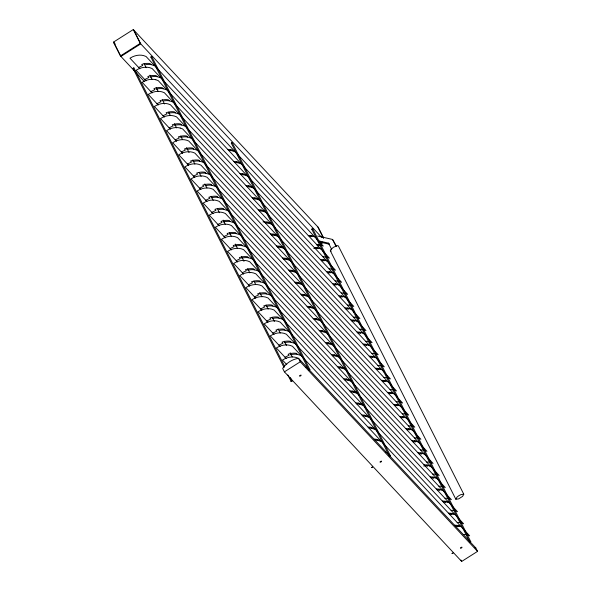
<?xml version="1.0" encoding="UTF-8"?>
<svg xmlns="http://www.w3.org/2000/svg" width="591" height="591" viewBox="0 0 591 591"><rect width="100%" height="100%" fill="white"/><g stroke="black" fill="none" stroke-linecap="round" stroke-linejoin="round"><path stroke-width="0.89" d="M330.369 250.865L330.421 250.008L333.376 247.319L337.291 245.649L338.303 245.826L463.772 494.209L462.62 496.359L458.653 498.878L455.838 499.247L330.369 250.865L331.388 251.042M455.838 499.247L456.991 497.097L458.845 495.701L460.958 494.578L463.772 494.209M151.769 56.618L150.86 57.098L151.754 56.581L309.891 369.641L309.44 370.106L309.012 370.202L150.912 57.157M231.303 143.133L232.197 142.616L390.341 455.683L389.89 456.141L389.454 456.237L231.317 143.177L232.197 142.616M311.752 229.175L312.646 228.651L470.783 541.718L470.333 542.176L469.904 542.272L311.76 229.212L312.646 228.651M292.057 381.01L291.149 381.49L292.057 381.01L290.38 377.671M309.012 370.202L309.891 369.641M133.573 68.297L133.906 67.906L133.012 68.423L284.086 367.521M144.226 81.388L120.431 55.931L113.457 42.131L133.293 29.55L318.268 227.38L323.595 237.937M120.431 55.931L140.259 43.35L321.607 237.294M317.131 245.509L318.652 244.541M320.943 243.086L322.464 242.118M313.799 248.442L315.321 247.474M317.611 246.019L322.952 242.635M284.404 371.857L300.272 361.795L477.543 551.381L461.674 561.45L284.404 371.857L282.661 368.407A20.153 16.193 -43.1 0 1 298.529 358.345L475.799 547.931L477.543 551.381M138.641 67.463L142.712 65.468L141.751 64.434A17.627 14.169 -43.1 0 1 150.04 63.562L151.001 64.589L154.724 65.764M144.736 79.534L148.814 77.539L147.846 76.512A17.627 14.169 -43.1 0 1 156.135 75.633L157.103 76.667L160.818 77.835M150.838 91.612L154.908 89.618L153.948 88.584A17.627 14.169 -43.1 0 1 162.237 87.712L163.197 88.739L166.921 89.913M156.933 103.684L161.011 101.689L160.043 100.662A17.627 14.169 -43.1 0 1 168.339 99.783L169.299 100.817L173.023 101.984M163.035 115.762L167.105 113.76L166.145 112.733A17.627 14.169 -43.1 0 1 174.434 111.854L175.401 112.888L179.117 114.063M169.137 127.833L173.207 125.839L172.247 124.804A17.627 14.169 -43.1 0 1 180.536 123.933L181.496 124.96L185.219 126.134M175.231 139.904L179.309 137.91L178.342 136.883A17.627 14.169 -43.1 0 1 186.63 136.004L187.598 137.038L191.314 138.205M181.334 151.983L185.404 149.988L184.444 148.954A17.627 14.169 -43.1 0 1 192.732 148.082L193.693 149.109L197.416 150.284M187.428 164.054L191.506 162.06L190.538 161.033A17.627 14.169 -43.1 0 1 198.835 160.154L199.795 161.188L203.518 162.355M193.53 176.133L197.601 174.131L196.64 173.104A17.627 14.169 -43.1 0 1 204.929 172.225L205.897 173.259L209.613 174.434M199.632 188.204L203.703 186.209L202.743 185.175A17.627 14.169 -43.1 0 1 211.031 184.303L211.992 185.33L215.715 186.505M205.727 200.275L209.805 198.28L208.837 197.254A17.627 14.169 -43.1 0 1 217.126 196.375L218.094 197.409L221.81 198.576M211.829 212.354L215.9 210.359L214.939 209.325A17.627 14.169 -43.1 0 1 223.228 208.453L224.188 209.48L227.912 210.655M217.924 224.425L222.002 222.43L221.034 221.403A17.627 14.169 -43.1 0 1 229.33 220.524L230.291 221.559L234.014 222.726M224.026 236.503L228.096 234.501L227.136 233.475A17.627 14.169 -43.1 0 1 235.425 232.595L236.393 233.63L240.109 234.804M230.128 248.575L234.199 246.58L233.238 245.546A17.627 14.169 -43.1 0 1 241.527 244.674L242.487 245.701L246.211 246.875M236.223 260.646L240.301 258.651L239.333 257.624A17.627 14.169 -43.1 0 1 247.622 256.745L248.589 257.779L252.305 258.947M242.325 272.724L246.395 270.73L245.435 269.695A17.627 14.169 -43.1 0 1 253.724 268.824L254.684 269.851L258.407 271.025M248.419 284.796L252.497 282.801L251.53 281.774A17.627 14.169 -43.1 0 1 259.826 280.895L260.786 281.929L264.509 283.096M254.522 296.874L258.592 294.872L257.632 293.845A17.627 14.169 -43.1 0 1 265.92 292.966L266.888 294L270.604 295.175M260.616 308.945L264.694 306.951L263.734 305.916A17.627 14.169 -43.1 0 1 272.023 305.045L272.983 306.072L276.706 307.246M266.718 321.016L270.796 319.022L269.828 317.995A17.627 14.169 -43.1 0 1 278.117 317.116L279.085 318.15L282.801 319.317M272.82 333.095L276.891 331.1L275.931 330.066A17.627 14.169 -43.1 0 1 284.219 329.194L285.18 330.221L288.903 331.396M278.915 345.166L282.993 343.172L282.025 342.145A17.627 14.169 -43.1 0 1 290.321 341.266L291.282 342.3L295.005 343.467M285.017 357.245L289.088 355.243L288.127 354.216A17.627 14.169 -43.1 0 1 296.416 353.337L297.384 354.371L301.1 355.546M254.64 298.233L251.951 299.674L261.872 310.282M470.783 541.718L469.904 542.272M356.188 392.254L351.135 390.924A17.612 14.154 -43.1 0 0 349.769 390.895M357.149 393.281L352.096 391.959A17.612 14.154 -43.1 0 0 350.729 391.922M227.786 149.412A17.627 14.169 -43.1 0 1 230.483 149.597L234.206 150.771M228.754 150.439A17.627 14.169 -43.1 0 1 231.45 150.624L235.166 151.798M233.888 161.483A17.627 14.169 -43.1 0 1 236.585 161.668L240.308 162.843M234.849 162.51A17.627 14.169 -43.1 0 1 237.545 162.702L241.268 163.877M239.983 173.555A17.627 14.169 -43.1 0 1 242.687 173.747L246.403 174.921M240.951 174.589A17.627 14.169 -43.1 0 1 243.647 174.773L247.37 175.948M246.085 185.633A17.627 14.169 -43.1 0 1 248.781 185.818L252.505 186.992M247.045 186.66A17.627 14.169 -43.1 0 1 249.749 186.852L253.465 188.027M252.187 197.704A17.627 14.169 -43.1 0 1 254.884 197.896L258.599 199.064M253.147 198.739A17.627 14.169 -43.1 0 1 255.844 198.923L259.567 200.098M258.282 209.783A17.627 14.169 -43.1 0 1 260.978 209.968L264.702 211.142M259.25 210.81A17.627 14.169 -43.1 0 1 261.946 210.994L265.662 212.169M262.995 221.943A17.627 14.169 -43.1 0 1 267.08 222.039L270.796 223.213M265.344 222.881A17.627 14.169 -43.1 0 1 268.041 223.073L271.764 224.248M314.648 236.806L310.932 235.632L311.9 236.666A17.604 14.147 -43.1 0 0 309.204 236.474M270.479 233.925A17.627 14.169 -43.1 0 1 273.175 234.117L276.898 235.292M271.446 234.959A17.627 14.169 -43.1 0 1 274.143 235.144L277.859 236.319M320.75 248.877L317.035 247.71L317.995 248.737A17.604 14.147 -43.1 0 0 315.298 248.552M276.581 246.004A17.627 14.169 -43.1 0 1 279.277 246.188L283 247.363M277.541 247.031A17.627 14.169 -43.1 0 1 280.237 247.223L283.961 248.397M282.683 258.075A17.627 14.169 -43.1 0 1 285.379 258.267L289.095 259.434M283.643 259.109A17.627 14.169 -43.1 0 1 286.34 259.294L290.063 260.468M288.777 270.153A17.627 14.169 -43.1 0 1 291.474 270.338L295.197 271.513M289.745 271.18A17.627 14.169 -43.1 0 1 292.442 271.365L296.157 272.54M294.879 282.225A17.627 14.169 -43.1 0 1 297.576 282.409L301.292 283.584M295.84 283.252A17.627 14.169 -43.1 0 1 298.536 283.444L302.26 284.618M345.144 297.177L341.428 296.002L342.388 297.037A17.604 14.147 -43.1 0 0 339.699 296.845M300.974 294.296A17.627 14.169 -43.1 0 1 303.671 294.488L307.394 295.663M301.942 295.33A17.627 14.169 -43.1 0 1 304.638 295.515L308.354 296.689M307.076 306.374A17.627 14.169 -43.1 0 1 309.773 306.559L313.496 307.734M308.037 307.401A17.627 14.169 -43.1 0 1 310.733 307.593L314.456 308.768M313.171 318.446A17.627 14.169 -43.1 0 1 315.875 318.638L319.591 319.805M314.139 319.48A17.627 14.169 -43.1 0 1 316.835 319.665L320.558 320.839M363.443 333.398L359.727 332.223L360.687 333.258A17.604 14.147 -43.1 0 0 357.991 333.065M319.273 330.524A17.627 14.169 -43.1 0 1 321.969 330.709L325.693 331.883M320.233 331.551A17.627 14.169 -43.1 0 1 322.937 331.736L326.653 332.91M325.375 342.595A17.627 14.169 -43.1 0 1 328.071 342.78L331.787 343.955M326.335 343.622A17.627 14.169 -43.1 0 1 329.032 343.814L332.755 344.989M331.47 354.666A17.627 14.169 -43.1 0 1 334.166 354.859L337.889 356.033M332.438 355.701A17.627 14.169 -43.1 0 1 335.134 355.885L338.85 357.06M337.572 366.745A17.627 14.169 -43.1 0 1 340.268 366.93L343.992 368.104M338.532 367.772A17.627 14.169 -43.1 0 1 341.229 367.964L344.952 369.139M387.836 381.697L384.12 380.523L385.088 381.557A17.604 14.147 -43.1 0 0 382.392 381.365M343.666 378.816A17.627 14.169 -43.1 0 1 346.37 379.008L350.086 380.176M344.634 379.85A17.627 14.169 -43.1 0 1 347.331 380.035L351.054 381.21M353.758 391.353L352.465 391.079L353.433 392.114L354.726 392.387M355.871 402.966A17.627 14.169 -43.1 0 1 358.567 403.151L362.283 404.325M356.831 403.993A17.627 14.169 -43.1 0 1 359.527 404.185L363.251 405.36M406.135 417.918L402.419 416.744L403.38 417.778A17.604 14.147 -43.1 0 0 400.691 417.586M361.965 415.037A17.627 14.169 -43.1 0 1 364.662 415.229L368.385 416.404M362.933 416.071A17.627 14.169 -43.1 0 1 365.63 416.256L369.345 417.431M368.067 427.116A17.627 14.169 -43.1 0 1 370.764 427.3L374.487 428.475M369.028 428.143A17.627 14.169 -43.1 0 1 371.724 428.335L375.448 429.502M374.162 439.187A17.627 14.169 -43.1 0 1 376.866 439.379L380.582 440.546M375.13 440.221A17.627 14.169 -43.1 0 1 377.826 440.406L381.55 441.58M317.744 236.031L332.548 239.451L336.338 245.974M317.855 240.677L328.507 243.137L329.593 244.297L318.941 241.837M155.825 79.741L158.248 80.642L335.518 270.227L333.095 269.326M180.218 128.04L182.649 128.934L354.341 312.565M320.898 245.184L323.321 246.078L146.051 56.492L143.62 55.591A17.678 14.206 -43.1 0 0 132.657 56.751L129.968 58.191L139.89 68.8M326.853 260.956L323.129 259.781L324.097 260.816A17.604 14.147 -43.1 0 0 321.401 260.624M332.947 273.027L329.231 271.86L330.192 272.887A17.604 14.147 -43.1 0 0 327.495 272.695M339.19 281.405L341.62 282.306L164.35 92.713L161.919 91.812A17.678 14.206 -43.1 0 0 150.956 92.972L148.267 94.412L158.189 105.021M339.049 285.106L335.326 283.931L336.294 284.958A17.604 14.147 -43.1 0 0 333.597 284.773M345.292 293.476L347.715 294.377L170.452 104.784L168.021 103.89A17.678 14.206 -43.1 0 0 157.051 105.043L154.362 106.483L164.283 117.099M351.246 309.248L347.53 308.081L348.491 309.108A17.604 14.147 -43.1 0 0 345.794 308.923M357.489 317.626L359.919 318.527L355.583 313.887M357.348 321.327L353.625 320.152L354.593 321.186A17.604 14.147 -43.1 0 0 351.896 320.994M369.545 345.476L365.822 344.302L366.789 345.329A17.604 14.147 -43.1 0 0 364.093 345.144M375.787 353.846L378.21 354.748L200.947 165.155L198.517 164.261A17.678 14.206 -43.1 0 0 187.546 165.414L184.857 166.854L194.779 177.47M375.64 357.548L371.924 356.373L372.884 357.407A17.604 14.147 -43.1 0 0 370.195 357.215M381.742 369.619L378.026 368.452L378.986 369.478A17.604 14.147 -43.1 0 0 376.29 369.294M394.086 390.067L396.509 390.969L219.239 201.383L216.816 200.482A17.678 14.206 -43.1 0 0 205.845 201.634L203.156 203.075L213.078 213.691M393.938 393.769L390.223 392.594L391.183 393.628A17.604 14.147 -43.1 0 0 388.486 393.436M400.041 405.847L396.317 404.672L397.285 405.699A17.604 14.147 -43.1 0 0 394.589 405.515M412.385 426.296L414.808 427.19L237.538 237.604L235.107 236.703A17.678 14.206 -43.1 0 0 224.144 237.863L221.455 239.303L231.376 249.912M412.237 429.989L408.521 428.822L409.482 429.849A17.604 14.147 -43.1 0 0 406.785 429.664M418.332 442.068L414.616 440.893L415.584 441.928A17.604 14.147 -43.1 0 0 412.887 441.736M424.434 454.139L420.718 452.965L421.678 453.999A17.604 14.147 -43.1 0 0 418.982 453.807M436.631 478.289L432.915 477.114L433.875 478.149A17.604 14.147 -43.1 0 0 431.186 477.956M442.733 490.36L439.017 489.193L439.977 490.22A17.604 14.147 -43.1 0 0 437.281 490.035M448.975 498.738L451.406 499.639L274.135 310.046L271.705 309.152A17.678 14.206 -43.1 0 0 260.734 310.305L258.045 311.745L267.974 322.361M455.077 510.809L457.5 511.71L280.23 322.125L277.807 321.223A17.678 14.206 -43.1 0 0 266.837 322.376L264.147 323.816L274.069 334.432M454.93 514.51L451.214 513.335L452.174 514.369A17.604 14.147 -43.1 0 0 449.478 514.177M461.172 522.887L463.603 523.789L286.332 334.196L283.902 333.294A17.678 14.206 -43.1 0 0 272.931 334.454L270.25 335.895L280.171 346.503M461.032 526.588L457.308 525.414L458.276 526.441A17.604 14.147 -43.1 0 0 455.58 526.256M325.663 260.446L324.422 260.055A17.678 14.206 -43.1 0 0 320.433 259.589M331.765 272.525L330.524 272.133A17.678 14.206 -43.1 0 0 326.528 271.668M337.86 284.596L336.619 284.205A17.678 14.206 -43.1 0 0 332.63 283.739M350.057 308.746L348.816 308.354A17.678 14.206 -43.1 0 0 344.826 307.889M356.159 320.817L354.918 320.425A17.678 14.206 -43.1 0 0 350.928 319.96M368.356 344.967L367.114 344.575A17.678 14.206 -43.1 0 0 363.125 344.11M374.458 357.038L373.216 356.646A17.678 14.206 -43.1 0 0 369.227 356.188M380.552 369.116L379.311 368.725A17.678 14.206 -43.1 0 0 375.322 368.259M392.756 393.266L391.515 392.875A17.678 14.206 -43.1 0 0 387.519 392.409M398.851 405.337L397.61 404.946A17.678 14.206 -43.1 0 0 393.621 404.48M411.048 429.487L409.807 429.096A17.678 14.206 -43.1 0 0 405.818 428.63M417.15 441.558L415.909 441.167A17.678 14.206 -43.1 0 0 411.92 440.701M423.252 453.637L422.011 453.245A17.678 14.206 -43.1 0 0 418.014 452.78M435.449 477.779L434.208 477.388A17.678 14.206 -43.1 0 0 430.218 476.93M441.543 489.858L440.302 489.466A17.678 14.206 -43.1 0 0 436.313 489.001M453.748 514.007L452.507 513.616A17.678 14.206 -43.1 0 0 448.51 513.151M459.842 526.079L458.601 525.687A17.678 14.206 -43.1 0 0 454.612 525.222M306.012 367.107L307.202 367.617M385.495 452.115L386.684 452.625M474.617 547.429L475.799 547.931M133.862 67.884L284.552 366.139M291.164 381.527L287.832 374.938M390.341 455.683L389.454 456.237M230.483 149.597L231.45 150.631M236.585 161.675L237.545 162.702M242.679 173.747L243.647 174.773M248.781 185.818L249.742 186.852M113.457 42.131L115.201 44M145.992 80.878L136.063 70.263L138.759 68.822A17.678 14.206 -43.1 0 1 149.722 67.662L152.153 68.563L329.423 258.156L326.993 257.255A17.656 14.191 -43.1 0 0 323.011 256.79M254.884 197.896L255.844 198.923M187.096 128.144L176.546 116.863L174.116 115.962A17.678 14.206 -43.1 0 0 163.153 117.121L160.464 118.562L170.385 129.17M188.344 129.481L353.817 306.448L351.394 305.554A17.656 14.191 -43.1 0 0 347.405 305.089M152.086 92.95L142.165 82.334L144.854 80.901A17.678 14.206 -43.1 0 1 155.825 79.741M260.978 209.968L261.946 211.002M267.08 222.046L268.041 223.073M273.175 234.117L274.143 235.144M279.277 246.188L280.237 247.223M176.487 141.249L166.559 130.633L169.248 129.193A17.678 14.206 -43.1 0 1 180.218 128.033M285.379 258.267L286.34 259.294M216.963 187.842L207.042 177.234L204.612 176.332A17.678 14.206 -43.1 0 0 193.649 177.492L190.959 178.933L200.881 189.541M218.219 189.179L384.313 366.819L381.889 365.925A17.656 14.191 -43.1 0 0 377.9 365.46M182.582 153.32L172.661 142.704L175.35 141.271A17.678 14.206 -43.1 0 1 186.32 140.111L188.743 141.013L366.014 330.598L363.591 329.697A17.656 14.191 -43.1 0 0 359.601 329.239M291.474 270.338L292.442 271.372M384.216 372.271L213.144 189.305L210.714 188.411A17.678 14.206 -43.1 0 0 199.743 189.563L197.054 191.004L206.983 201.62M385.458 373.593L390.415 378.897L387.984 377.996A17.656 14.191 -43.1 0 0 383.995 377.531M188.684 165.391L178.763 154.783L181.452 153.342A17.678 14.206 -43.1 0 1 192.415 152.183L194.845 153.084L372.116 342.677L369.685 341.775A17.656 14.191 -43.1 0 0 365.703 341.31M297.576 282.409L298.536 283.444M303.671 294.488L304.638 295.515M397.034 397.086L225.341 213.454L222.91 212.553A17.678 14.206 -43.1 0 0 211.947 213.713L209.258 215.154L219.18 225.762M398.275 398.408L402.611 403.047L400.181 402.146A17.656 14.191 -43.1 0 0 396.199 401.681M309.773 306.559L310.733 307.593M315.875 318.638L316.835 319.665M321.969 330.709L322.937 331.743M328.071 342.78L329.032 343.814M225.274 237.841L215.353 227.225L218.042 225.784A17.678 14.206 -43.1 0 1 229.013 224.624L231.436 225.526L408.706 415.118L406.283 414.217A17.656 14.191 -43.1 0 0 402.294 413.752M334.166 354.859L335.134 355.885M426.909 456.791L255.837 273.825L253.406 272.924A17.678 14.206 -43.1 0 0 242.443 274.084L239.754 275.524L249.675 286.133M428.15 458.114L433.107 463.418L430.676 462.517A17.656 14.191 -43.1 0 0 426.695 462.051M340.268 366.93L341.229 367.964M237.479 261.99L227.55 251.374L230.239 249.934A17.678 14.206 -43.1 0 1 241.209 248.774L243.64 249.675L420.91 439.268L418.48 438.367A17.656 14.191 -43.1 0 0 414.49 437.901M346.37 379.008L347.331 380.035M359.025 395.29L268.033 297.975L265.603 297.074A17.678 14.206 -43.1 0 0 254.64 298.233M360.281 396.627L445.304 487.56L442.873 486.666A17.656 14.191 -43.1 0 0 438.891 486.201M243.573 274.061L233.652 263.446L236.341 262.012A17.678 14.206 -43.1 0 1 247.311 260.853L249.734 261.754L427.005 451.339L424.582 450.438A17.656 14.191 -43.1 0 0 420.593 449.98M358.567 403.151L359.527 404.185M255.77 298.211L245.849 287.595L248.538 286.155A17.678 14.206 -43.1 0 1 259.508 284.995L261.931 285.896L439.202 475.489L436.779 474.588A17.656 14.191 -43.1 0 0 432.789 474.122M364.662 415.229L365.63 416.256M370.764 427.3L371.724 428.335M376.866 439.379L377.826 440.406M286.266 358.582L276.344 347.966L279.033 346.525A17.678 14.206 -43.1 0 1 290.004 345.366L292.427 346.267L469.697 535.86L467.274 534.958A17.656 14.191 -43.1 0 0 463.285 534.493M286.783 364.677L282.446 360.045L285.135 358.604A17.678 14.206 -43.1 0 1 296.098 357.444L298.529 358.345L300.272 361.795M332.548 239.451L336.028 246.351M328.507 243.137L331.558 249.18M317.788 226.87L323.528 238.232M460.98 560.069L461.674 561.45M133.773 30.067L140.739 43.867L120.911 56.448L113.937 42.648M133.293 29.55L140.259 43.35M144.101 63.606L146.184 67.729M149.929 75.146L152.005 79.26M156.172 87.498L158.248 91.62M162.414 99.857L164.49 103.979M168.657 112.216L170.319 115.511M174.478 123.748L176.561 127.87M180.72 136.107L182.39 139.402M186.549 147.639L189.046 152.589M192.792 159.998L194.875 164.121M199.034 172.358L201.117 176.48M204.863 183.89L206.939 188.012M211.105 196.249L213.181 200.371M217.348 208.608L219.424 212.723M223.169 220.14L225.252 224.262M229.411 232.499L231.495 236.622M235.24 244.031L237.323 248.154M241.483 256.391L243.98 261.333M247.725 268.75L249.808 272.865M253.967 281.109L255.63 284.404M259.796 292.641L261.872 296.763M266.039 305L268.115 309.115M272.281 317.36L274.357 321.474M278.102 328.892L280.186 333.006M284.345 341.251L286.428 345.366M290.174 352.783L292.257 356.898M290.491 354.799A17.627 14.169 -43.1 0 1 297.384 354.371M284.389 342.728A17.627 14.169 -43.1 0 1 291.282 342.292M279.698 330.325A17.627 14.169 -43.1 0 1 285.18 330.221M272.192 318.579A17.627 14.169 -43.1 0 1 279.085 318.15M266.09 306.507A17.627 14.169 -43.1 0 1 272.983 306.072M259.996 294.429A17.627 14.169 -43.1 0 1 266.888 294M255.297 282.033A17.627 14.169 -43.1 0 1 260.786 281.922M247.799 270.286A17.627 14.169 -43.1 0 1 254.684 269.851M241.697 258.208A17.627 14.169 -43.1 0 1 248.589 257.779M235.595 246.137A17.627 14.169 -43.1 0 1 242.487 245.701M229.5 234.058A17.627 14.169 -43.1 0 1 236.393 233.63M223.398 221.987A17.627 14.169 -43.1 0 1 230.291 221.551M442.415 501.072A17.678 14.206 -43.1 0 1 446.404 501.537L448.828 502.439L445.112 501.264L446.079 502.298A17.604 14.147 -43.1 0 0 443.383 502.106M424.116 464.851A17.678 14.206 -43.1 0 1 428.106 465.316L430.536 466.218L426.813 465.043L427.781 466.07A17.604 14.147 -43.1 0 0 423.695 465.974M399.723 416.559A17.678 14.206 -43.1 0 1 403.712 417.017M381.424 380.331A17.678 14.206 -43.1 0 1 385.413 380.796M357.023 332.039A17.678 14.206 -43.1 0 1 361.02 332.497M338.732 295.818A17.678 14.206 -43.1 0 1 342.721 296.276M218.707 209.583A17.627 14.169 -43.1 0 1 224.188 209.48M211.201 197.837A17.627 14.169 -43.1 0 1 218.094 197.409M205.099 185.766A17.627 14.169 -43.1 0 1 211.992 185.33M200.408 173.362A17.627 14.169 -43.1 0 1 205.897 173.259M192.902 161.616A17.627 14.169 -43.1 0 1 199.795 161.18M316.909 244.718A17.656 14.191 -43.1 0 1 319.605 244.903M145.519 64.7A17.627 14.169 -43.1 0 1 151.001 64.589M308.236 235.447A17.678 14.206 -43.1 0 1 312.225 235.905M457.19 522.422A17.656 14.191 -43.1 0 1 459.887 522.607M451.088 510.351A17.656 14.191 -43.1 0 1 453.785 510.535M444.986 498.272A17.656 14.191 -43.1 0 1 447.683 498.464M186.808 149.545A17.627 14.169 -43.1 0 1 193.693 149.109M408.396 425.83A17.656 14.191 -43.1 0 1 411.092 426.015M390.097 389.609A17.656 14.191 -43.1 0 1 392.793 389.794M371.798 353.381A17.656 14.191 -43.1 0 1 374.495 353.573M180.706 137.467A17.627 14.169 -43.1 0 1 187.598 137.038M174.611 125.395A17.627 14.169 -43.1 0 1 181.496 124.96M168.509 113.317A17.627 14.169 -43.1 0 1 175.401 112.888M163.81 100.921A17.627 14.169 -43.1 0 1 169.299 100.81M156.312 89.175A17.627 14.169 -43.1 0 1 163.197 88.739M353.507 317.16A17.656 14.191 -43.1 0 1 356.203 317.352M341.303 293.01A17.656 14.191 -43.1 0 1 343.999 293.202M335.208 280.939A17.656 14.191 -43.1 0 1 337.904 281.124M329.106 268.868A17.656 14.191 -43.1 0 1 331.802 269.053M314.331 247.518A17.678 14.206 -43.1 0 1 318.32 247.976M150.21 77.096A17.627 14.169 -43.1 0 1 157.103 76.667M299.659 375.957C301.388 376.533 301.809 373.645 299.659 375.957M371.613 467.466L372.493 467.008L371.613 467.466M380.102 461.992C381.838 462.576 382.251 459.687 380.102 461.992M452.063 553.508L452.95 553.08L452.063 553.508M460.552 548.027C462.28 548.611 462.694 545.722 460.552 548.027"/></g></svg>
